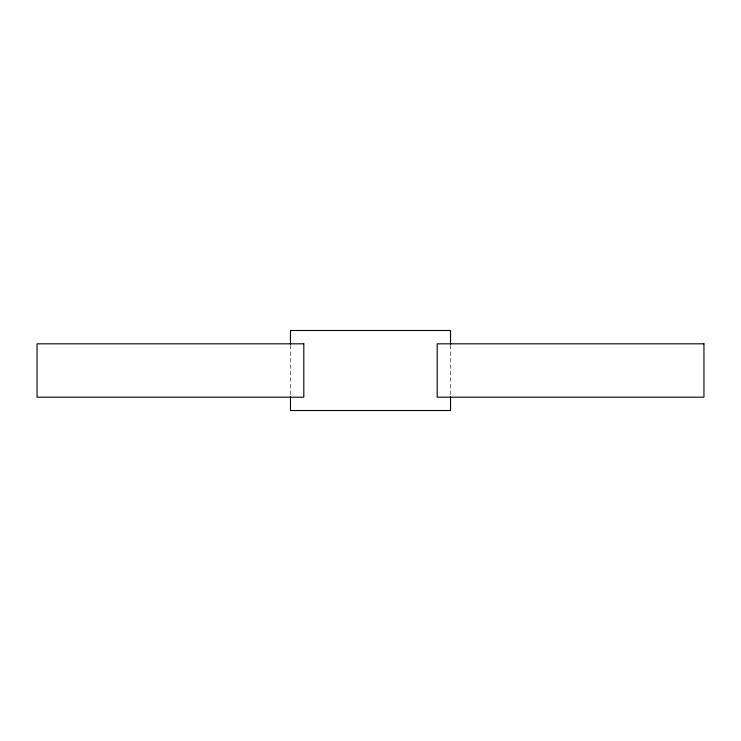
<?xml version="1.0" encoding="UTF-8"?>
<svg xmlns="http://www.w3.org/2000/svg" width="741" height="741" viewBox="0 0 741 741"><rect width="100%" height="100%" fill="white"/><g stroke="black" fill="none" stroke-linecap="round" stroke-linejoin="round"><path stroke-width="0.56" stroke-dasharray="3.71 2.78" d="M450.528 345.352L450.528 395.648M290.472 345.352L290.472 395.648"/><path stroke-width="1.11" d="M450.528 344.204L450.528 330.486L290.472 330.486L290.472 344.204M450.528 396.796L450.528 410.514L290.472 410.514L290.472 396.796M303.81 343.824L37.05 343.824L37.05 397.176L303.81 397.176L303.81 343.824M703.95 343.824L437.19 343.824L437.19 397.176L703.95 397.176L703.95 343.824"/></g></svg>
